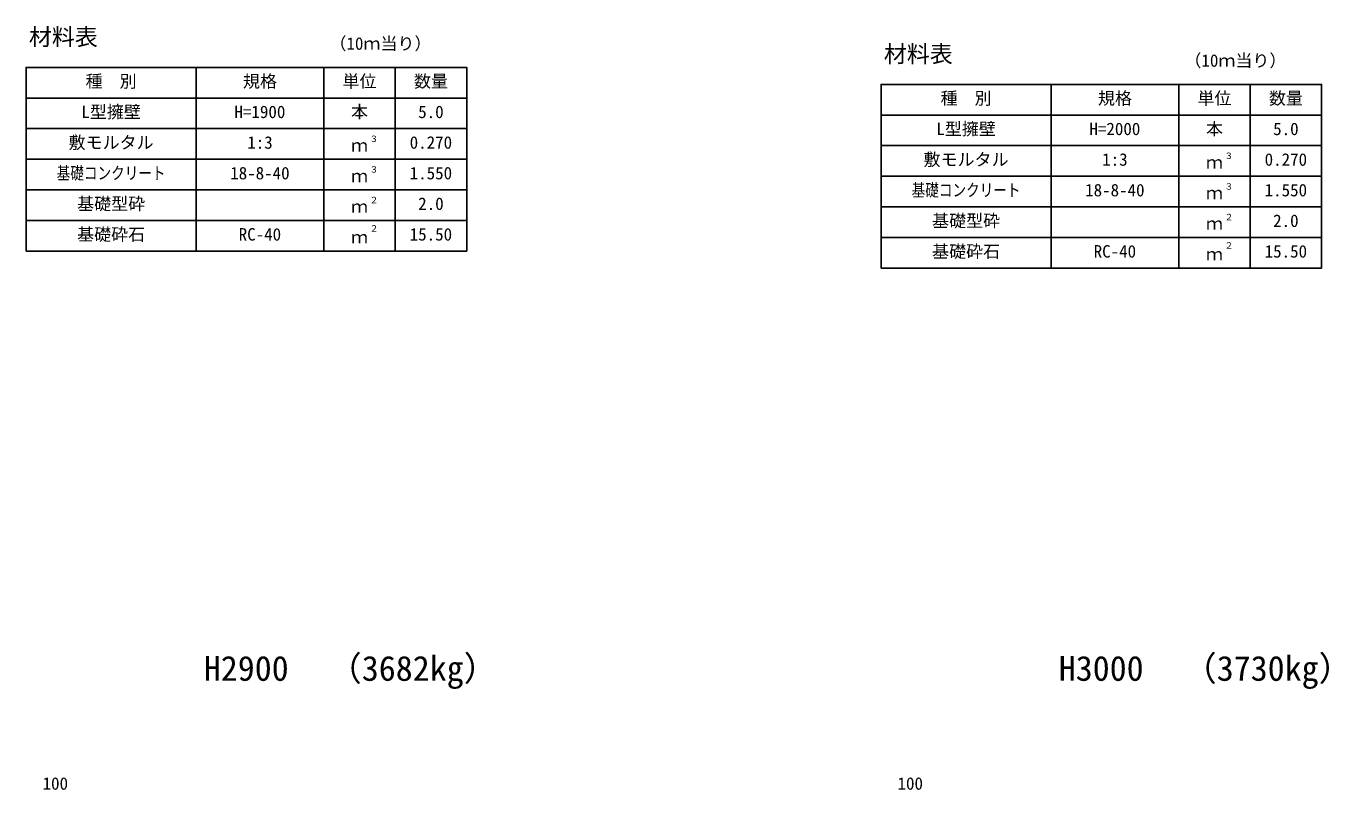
# Model space of a CAD drawing. Units: millimetres, scale not verified. Extents: x -67200 to 67200, y -23760 to 23760.
# Drawn here: x 29792 to 37451, y 27 to 4517 of the extents above; entities that cross this region are included whole.
import ezdxf
from ezdxf.enums import TextEntityAlignment as Align

# ---------------------------------------------------------------- set-up
doc = ezdxf.new("R2010")
doc.units = ezdxf.units.MM
doc.header["$LTSCALE"] = 80
for name, color, linetype, lineweight in [('0-1_DIM', 7, 'Continuous', 25), ('0-4_HYO', 3, 'Continuous', 25), ('0-5_HYO2', 4, 'Continuous', 25), ('0-8_TXT', 7, 'Continuous', 25)]:
    doc.layers.add(name, color=color, linetype=linetype, lineweight=lineweight)
doc.styles.add('ＭＳ ゴシック', font='')
doc.styles.get('ＭＳ ゴシック').set_extended_font_data('MS Gothic')

msp = doc.modelspace()

# ---------------------------------------------------------------- linework, layer by layer
at = {"layer": '0-4_HYO'}
for p, q in [((30792.32, 4274.21), (30792.32, 3194.21)), ((31542.32, 4274.21), (31542.32, 3194.21)), ((31962.32, 4274.21), (31962.32, 3194.21)), ((35817.68, 4174.21), (35817.68, 3094.21)), ((36567.68, 4174.21), (36567.68, 3094.21)), ((36987.68, 4174.21), (36987.68, 3094.21)), ((29792.32, 4094.21), (32382.32, 4094.21)), ((34817.68, 3994.21), (37407.68, 3994.21))]:
    msp.add_line(p, q, dxfattribs=at)
for points in [[(29792.32, 3194.21), (32382.32, 3194.21), (32382.32, 4274.21), (29792.32, 4274.21)], [(34817.68, 3094.21), (37407.68, 3094.21), (37407.68, 4174.21), (34817.68, 4174.21)]]:
    msp.add_lwpolyline(points, close=True, dxfattribs=at)
at = {"layer": '0-5_HYO2'}
for p, q in [((29792.32, 3914.21), (32382.32, 3914.21)), ((34817.68, 3814.21), (37407.68, 3814.21)), ((29792.32, 3734.21), (32382.32, 3734.21)), ((34817.68, 3634.21), (37407.68, 3634.21)), ((29792.32, 3554.21), (32382.32, 3554.21)), ((34817.68, 3454.21), (37407.68, 3454.21)), ((29792.32, 3374.21), (32382.32, 3374.21)), ((34817.68, 3274.21), (37407.68, 3274.21))]:
    msp.add_line(p, q, dxfattribs=at)

# ---------------------------------------------------------------- texts
at = {"layer": '0-1_DIM', "style": 'ＭＳ ゴシック'}
for p in [(29889.4, 6.1), (34914.75, 6.1)]:
    msp.add_text('100', height=73.31, dxfattribs=at).set_placement(p, align=Align.BOTTOM_LEFT)
at = {"layer": '0-8_TXT', "style": 'ＭＳ ゴシック'}
for s, height, p in [('材料表', 98.97, (29808.99, 4374.21)), ('（10ｍ当り）', 73.31, (31575.65, 4355.87)), ('材料表', 98.97, (34834.35, 4274.21)), ('（10ｍ当り）', 73.31, (36601.01, 4255.87)), ('種\u3000別', 73.31, (30142.32, 4134.21)), ('規格', 73.31, (31067.32, 4134.21)), ('単位', 73.31, (31652.32, 4134.21)), ('数量', 73.31, (32072.32, 4134.21)), ('種\u3000別', 73.31, (35167.68, 4034.21)), ('規格', 73.31, (36092.68, 4034.21)), ('単位', 73.31, (36677.68, 4034.21)), ('数量', 73.31, (37097.68, 4034.21)), ('L型擁壁', 73.31, (30117.32, 3954.21)), ('本', 73.31, (31702.32, 3954.21)), ('H=1900', 73.31, (31017.32, 3954.21)), ('5.0', 73.31, (32097.32, 3954.21)), ('L型擁壁', 73.31, (35142.68, 3854.21)), ('H=2000', 73.31, (36042.68, 3854.21)), ('本', 73.31, (36727.68, 3854.21)), ('5.0', 73.31, (37122.68, 3854.21)), ('敷モルタル', 73.31, (30042.32, 3774.21)), ('1:3', 73.31, (31092.32, 3774.21)), ('ｍ', 73.31, (31702.32, 3757.54)), ('３', 36.66, (31811.56, 3824.82)), ('0.270', 73.31, (32047.32, 3774.21)), ('敷モルタル', 73.31, (35067.68, 3674.21)), ('1:3', 73.31, (36117.68, 3674.21)), ('３', 36.66, (36836.92, 3724.82)), ('0.270', 73.31, (37072.68, 3674.21)), ('18-8-40', 73.31, (30992.32, 3594.21)), ('３', 36.66, (31811.56, 3644.82)), ('1.550', 73.31, (32047.32, 3594.21)), ('ｍ', 73.31, (36727.68, 3657.54)), ('ｍ', 73.31, (31702.32, 3577.54)), ('18-8-40', 73.31, (36017.68, 3494.21)), ('ｍ', 73.31, (36727.68, 3477.54)), ('３', 36.66, (36836.92, 3544.82)), ('1.550', 73.31, (37072.68, 3494.21)), ('基礎型砕', 73.31, (30092.32, 3414.21)), ('ｍ', 73.31, (31702.32, 3397.54)), ('２', 36.66, (31811.56, 3464.82)), ('2.0', 73.31, (32097.32, 3414.21)), ('基礎型砕', 73.31, (35117.68, 3314.21)), ('ｍ', 73.31, (36727.68, 3297.54)), ('２', 36.66, (36836.92, 3364.82)), ('2.0', 73.31, (37122.68, 3314.21)), ('基礎砕石', 73.31, (30092.32, 3234.21)), ('RC-40', 73.31, (31042.32, 3234.21)), ('ｍ', 73.31, (31702.32, 3217.54)), ('２', 36.66, (31811.56, 3298.15)), ('15.50', 73.31, (32047.32, 3234.21)), ('基礎砕石', 73.31, (35117.68, 3134.21)), ('RC-40', 73.31, (36067.68, 3134.21)), ('２', 36.66, (36836.92, 3198.15)), ('15.50', 73.31, (37072.68, 3134.21)), ('ｍ', 73.31, (36727.68, 3117.54)), ('H2900', 146.6, (30837.32, 624.45)), ('（3682kg）', 146.6, (31565.94, 624.45)), ('H3000', 146.6, (35862.68, 624.45)), ('（3730kg）', 146.6, (36591.3, 624.45))]:
    msp.add_text(s, height=height, dxfattribs=at).set_placement(p, align=Align.BOTTOM_LEFT)
at = {"layer": '0-8_TXT', "style": 'ＭＳ ゴシック', "width": 0.8}
for p in [(29972.32, 3594.21), (34997.68, 3494.21)]:
    msp.add_text('基礎コンクリート', height=73.31, dxfattribs=at).set_placement(p, align=Align.BOTTOM_LEFT)

doc.saveas('drawing.dxf')
